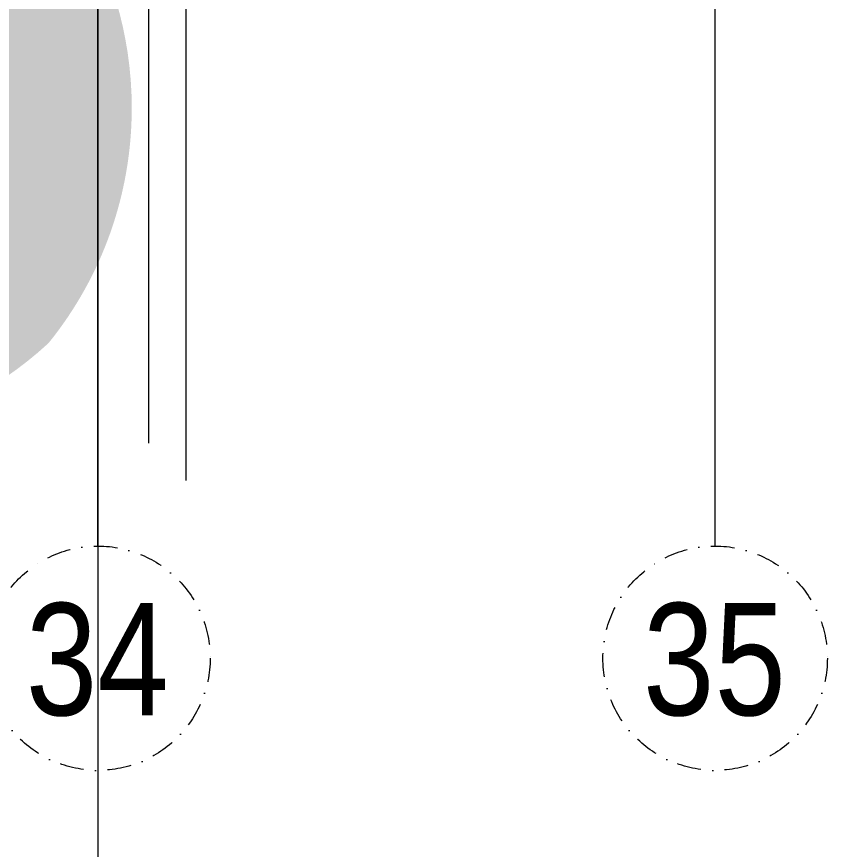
# Model space of a CAD drawing. Header units: centimetres. Extents: x 405464 to 563355, y 50011 to 66875.
# Drawn here: x 516844.8 to 517278.3, y 51569 to 52014.5 of the extents above; entities that cross this region are included whole.
import ezdxf
from ezdxf.enums import TextEntityAlignment as Align

# ---------------------------------------------------------------- set-up
doc = ezdxf.new("R2010")
doc.units = ezdxf.units.CM
doc.linetypes.add('DASHDOT', pattern=[25.4, 12.7, -6.35, 0, -6.35])
doc.layers.get('0').update_dxf_attribs({"lineweight": 9})
for name, color, linetype, lineweight in [('0-KRCN-MİMARİ-220526', 8, 'Continuous', 9), ('A_Aks', 30, 'DASHDOT', 9), ('A_Pencere Doğrama-Ex', 140, 'Continuous', 15), ('A_Tretuar', 33, 'Continuous', 9), ('M00_Mahal_No$0$MH_Alan', 51, 'Continuous', 9)]:
    doc.layers.add(name, color=color, linetype=linetype, lineweight=lineweight)
doc.styles.add('Antet_Style 02', font='swissck.ttf')
doc.styles.add('M00_Mahal_No$0$Kalin01', font='swissk.ttf')
doc.styles.add('M00_Mahal_No$0$Normal', font='swiss.ttf')
doc.styles.add('MAHAL', font='swissc.ttf')

# ---------------------------------------------------------------- blocks, each defined once
blk = doc.blocks.new('1_etap')
at = {"layer": 'A_Aks', "color": 8, "ltscale": 100}
for p, q in [((0, -588.11), (0, 5066.95)), ((330, -588.11), (330, 5066.95))]:
    blk.add_line(p, q, dxfattribs=at)
at = {"layer": 'A_Aks', "color": 8}
for centre in [(0, -648.11), (330, -648.11)]:
    blk.add_circle(centre, 60, dxfattribs=at)
at = {"color": 8, "linetype": 'ByBlock', "lineweight": -2}
for tag, height, style, p in [('MAHALNO', 15.68, 'M00_Mahal_No$0$Kalin01', (-1403.52, 5183, -22.72)), ('MAHALADI', 25.09, 'M00_Mahal_No$0$Normal', (-1403.52, 5151.64, -22.72)), ('MAHALNO', 9.8, 'M00_Mahal_No$0$Kalin01', (-1049.84, 5038.22)), ('MAHALADI', 15.68, 'M00_Mahal_No$0$Normal', (-1049.84, 5018.62)), ('MAHALNO', 19.6, 'M00_Mahal_No$0$Kalin01', (585.19, 4515.87)), ('MAHALADI', 31.36, 'M00_Mahal_No$0$Normal', (585.19, 4476.67)), ('MAHALNO', 19.6, 'M00_Mahal_No$0$Kalin01', (543.65, 3917.94)), ('MAHALADI', 31.36, 'M00_Mahal_No$0$Normal', (543.65, 3878.74)), ('MAHALNO', 19.6, 'M00_Mahal_No$0$Kalin01', (175.42, 3438.17)), ('MAHALADI', 31.36, 'M00_Mahal_No$0$Normal', (175.42, 3398.97)), ('MAHALNO', 15.68, 'M00_Mahal_No$0$Kalin01', (662.5, 3278.68)), ('MAHALADI', 25.09, 'M00_Mahal_No$0$Normal', (662.5, 3247.32)), ('MAHALNO', 9.8, 'M00_Mahal_No$0$Kalin01', (928.42, 2524.93)), ('MAHALADI', 15.68, 'M00_Mahal_No$0$Normal', (928.42, 2505.33)), ('MAHALNO', 19.6, 'M00_Mahal_No$0$Kalin01', (683.01, 1295.87)), ('MAHALADI', 31.36, 'M00_Mahal_No$0$Normal', (683.01, 1256.67))]:
    blk.add_attdef(tag, text='', height=height, dxfattribs=dict(at, style=style)).set_placement(p, align=Align.MIDDLE_CENTER)
at = {"layer": 'A_Aks', "color": 8, "style": 'Antet_Style 02'}
for s, p in [('34', (-0.36, -648.61)), ('35', (329.64, -648.61))]:
    blk.add_text(s, height=60, dxfattribs=at).set_placement(p, align=Align.MIDDLE_CENTER)
at = {"layer": 'A_Pencere Doğrama-Ex', "color": 8, "style": 'MAHAL'}
for p in [(163.41, 4608.46), (585.7, 4362.45), (584.07, 3781.1), (404.74, 3207.04), (477.62, 2356.77), (647.13, 1093.28), (160.83, 91.11)]:
    blk.add_attdef('KOT', p, '', height=10, dxfattribs=at)
at = {"layer": 'M00_Mahal_No$0$MH_Alan', "color": 8, "style": 'M00_Mahal_No$0$Normal'}
for height, p in [(25.09, (-1403.52, 5114.01, -22.72)), (15.68, (-1049.84, 4995.1)), (31.36, (585.19, 4429.63)), (31.36, (543.65, 3831.7)), (31.36, (175.42, 3351.93)), (25.09, (662.5, 3209.69)), (15.68, (928.42, 2481.81)), (31.36, (683.01, 1209.63))]:
    blk.add_attdef('ALAN', text='', height=height, dxfattribs=at).set_placement(p, align=Align.MIDDLE_CENTER)
blk = doc.blocks.new('a_aks')
at = {"layer": 'A_Aks', "color": 8, "ltscale": 200}
blk.add_line((12530, 5308.05), (12530, -831.11), dxfattribs=at)
blk = doc.blocks.new('mimari_yeni_durum')
at = {"transparency": 33554559}
h = blk.add_hatch(color=8, dxfattribs=at)
h.dxf.hatch_style = 1
h.set_gradient(color1=(128, 128, 128), color2=(214, 214, 214), name='INVSPHERICAL')
h.paths.add_polyline_path([(12548.06, -296.74, 0.653656), (12212.47, -149.72, 0.171763), (12167.93, -275.54, 0.653656), (12503.52, -422.57, 0.171763)])
h.paths.add_polyline_path([(12328.06, -296.74, -1), (12368.06, -296.74, -1)], flags=16)
at = {"layer": 'A_Tretuar', "color": 8}
for p, q in [((12577, 6.5), (12577, -496)), ((12557, -100), (12557, -476))]:
    blk.add_line(p, q, dxfattribs=at)
at = {"layer": 'A_Aks', "color": 8}
blk.add_blockref('a_aks', (0, 0), dxfattribs=at)
blk = doc.blocks.new('A$C9e52caec')
at = {"color": 8}
blk.add_blockref('1_etap', (12530, 57), dxfattribs=at)
blk.add_blockref('mimari_yeni_durum', (0, 0), dxfattribs=at)

msp = doc.modelspace()

# ---------------------------------------------------------------- block references
at = {"layer": '0-KRCN-MİMARİ-220526', "rotation": 359.999999999997}
msp.add_blockref('A$C9e52caec', (504358.27, 52262.37, 74), dxfattribs=at)

doc.saveas('drawing.dxf')
